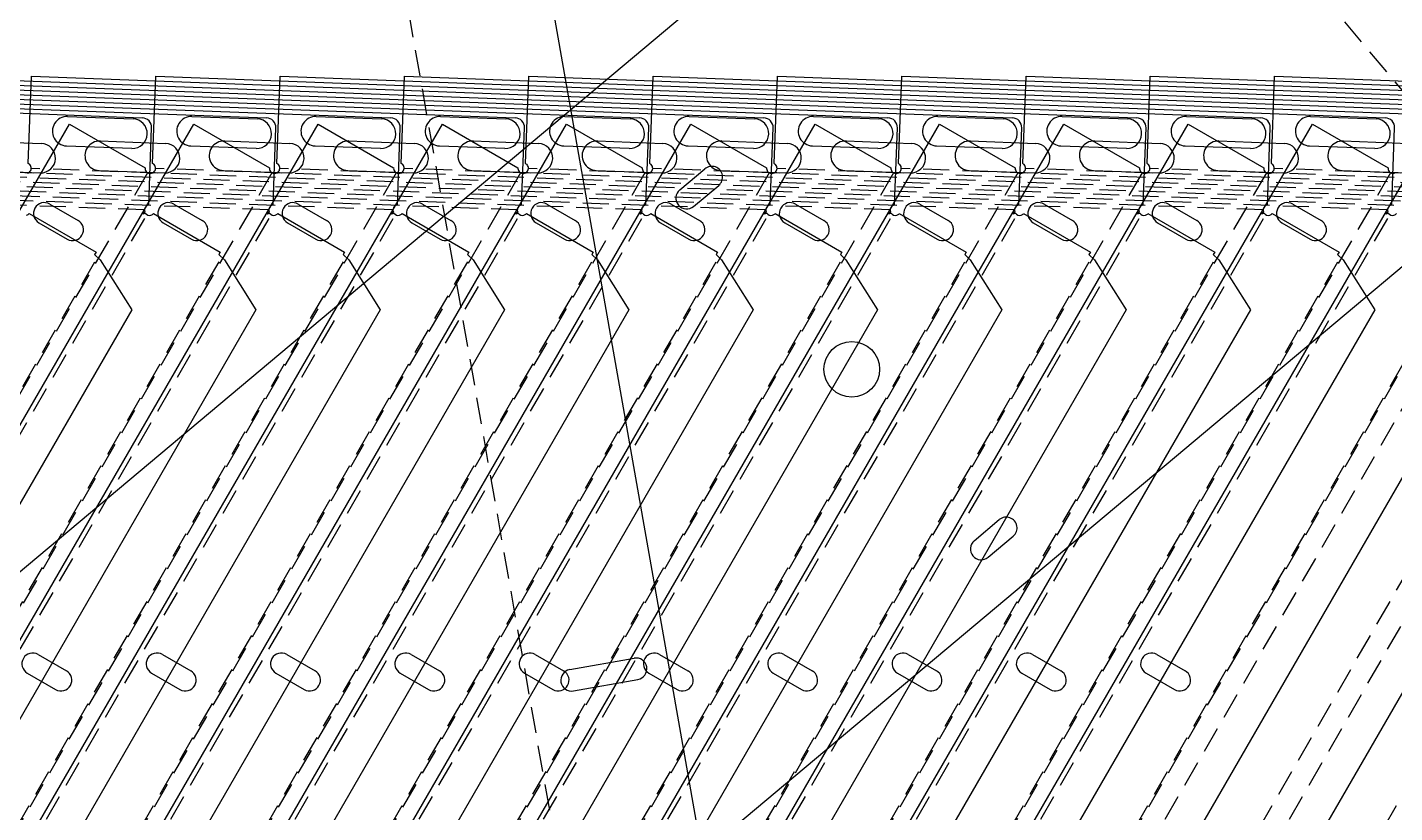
# Model space of a CAD drawing. Extents: x 5 to 1801, y 5 to 2754.
# Drawn here: x 971.7 to 1389.5, y 725.3 to 965.4 of the extents above; entities that cross this region are included whole.
import ezdxf

# ---------------------------------------------------------------- set-up
doc = ezdxf.new("R2010")
doc.units = 0
doc.linetypes.add('DASHED', pattern=[12, 8, -4])
for name, color, linetype in [('SMARTNEST_SHEET_10_BEND', 3, 'DASHED'), ('SMARTNEST_SHEET_10_GEOMETRY', 7, 'CONTINUOUS'), ('SMARTNEST_SHEET_11_BEND', 3, 'DASHED'), ('SMARTNEST_SHEET_11_GEOMETRY', 7, 'CONTINUOUS'), ('SMARTNEST_SHEET_12_BEND', 3, 'DASHED'), ('SMARTNEST_SHEET_12_GEOMETRY', 7, 'CONTINUOUS'), ('SMARTNEST_SHEET_13_BEND', 3, 'DASHED'), ('SMARTNEST_SHEET_13_GEOMETRY', 7, 'CONTINUOUS'), ('SMARTNEST_SHEET_14_BEND', 3, 'DASHED'), ('SMARTNEST_SHEET_14_GEOMETRY', 7, 'CONTINUOUS'), ('SMARTNEST_SHEET_15_BEND', 3, 'DASHED'), ('SMARTNEST_SHEET_15_GEOMETRY', 7, 'CONTINUOUS'), ('SMARTNEST_SHEET_16_BEND', 3, 'DASHED'), ('SMARTNEST_SHEET_16_GEOMETRY', 7, 'CONTINUOUS'), ('SMARTNEST_SHEET_17_BEND', 3, 'DASHED'), ('SMARTNEST_SHEET_17_GEOMETRY', 7, 'CONTINUOUS'), ('SMARTNEST_SHEET_18_BEND', 3, 'DASHED'), ('SMARTNEST_SHEET_18_GEOMETRY', 7, 'CONTINUOUS'), ('SMARTNEST_SHEET_19_BEND', 3, 'DASHED'), ('SMARTNEST_SHEET_19_GEOMETRY', 7, 'CONTINUOUS'), ('SMARTNEST_SHEET_1_BEND', 3, 'DASHED'), ('SMARTNEST_SHEET_1_GEOMETRY', 7, 'CONTINUOUS'), ('SMARTNEST_SHEET_20_BEND', 3, 'DASHED'), ('SMARTNEST_SHEET_20_GEOMETRY', 7, 'CONTINUOUS'), ('SMARTNEST_SHEET_21_BEND', 3, 'DASHED'), ('SMARTNEST_SHEET_21_GEOMETRY', 7, 'CONTINUOUS'), ('SMARTNEST_SHEET_22_BEND', 3, 'DASHED'), ('SMARTNEST_SHEET_22_GEOMETRY', 7, 'CONTINUOUS'), ('SMARTNEST_SHEET_23_BEND', 3, 'DASHED'), ('SMARTNEST_SHEET_23_GEOMETRY', 7, 'CONTINUOUS'), ('SMARTNEST_SHEET_24_BEND', 3, 'DASHED'), ('SMARTNEST_SHEET_24_GEOMETRY', 7, 'CONTINUOUS'), ('SMARTNEST_SHEET_25_BEND', 3, 'DASHED'), ('SMARTNEST_SHEET_25_GEOMETRY', 7, 'CONTINUOUS'), ('SMARTNEST_SHEET_26_BEND', 3, 'DASHED'), ('SMARTNEST_SHEET_26_GEOMETRY', 7, 'CONTINUOUS'), ('SMARTNEST_SHEET_27_BEND', 3, 'DASHED'), ('SMARTNEST_SHEET_27_GEOMETRY', 7, 'CONTINUOUS'), ('SMARTNEST_SHEET_28_BEND', 3, 'DASHED'), ('SMARTNEST_SHEET_28_GEOMETRY', 7, 'CONTINUOUS'), ('SMARTNEST_SHEET_29_BEND', 3, 'DASHED'), ('SMARTNEST_SHEET_29_GEOMETRY', 7, 'CONTINUOUS'), ('SMARTNEST_SHEET_2_BEND', 3, 'DASHED'), ('SMARTNEST_SHEET_2_GEOMETRY', 7, 'CONTINUOUS'), ('SMARTNEST_SHEET_30_BEND', 3, 'DASHED'), ('SMARTNEST_SHEET_30_GEOMETRY', 7, 'CONTINUOUS'), ('SMARTNEST_SHEET_3_BEND', 3, 'DASHED'), ('SMARTNEST_SHEET_3_GEOMETRY', 7, 'CONTINUOUS'), ('SMARTNEST_SHEET_4_BEND', 3, 'DASHED'), ('SMARTNEST_SHEET_4_GEOMETRY', 7, 'CONTINUOUS'), ('SMARTNEST_SHEET_5_BEND', 3, 'DASHED'), ('SMARTNEST_SHEET_5_GEOMETRY', 7, 'CONTINUOUS'), ('SMARTNEST_SHEET_6_BEND', 3, 'DASHED'), ('SMARTNEST_SHEET_6_GEOMETRY', 7, 'CONTINUOUS'), ('SMARTNEST_SHEET_7_BEND', 3, 'DASHED'), ('SMARTNEST_SHEET_7_GEOMETRY', 7, 'CONTINUOUS'), ('SMARTNEST_SHEET_8_BEND', 3, 'DASHED'), ('SMARTNEST_SHEET_8_GEOMETRY', 7, 'CONTINUOUS'), ('SMARTNEST_SHEET_9_BEND', 3, 'DASHED'), ('SMARTNEST_SHEET_9_GEOMETRY', 7, 'CONTINUOUS')]:
    doc.layers.add(name, color=color, linetype=linetype)

msp = doc.modelspace()

# ---------------------------------------------------------------- linework, layer by layer
at = {"layer": 'SMARTNEST_SHEET_10_BEND', "color": 7, "linetype": 'DASHED'}
msp.add_line((1258.41, 5.16), (996.2, 1492.22), dxfattribs=at)
at = {"layer": 'SMARTNEST_SHEET_10_GEOMETRY', "color": 7, "linetype": 'CONTINUOUS'}
for p, q in [((1040.77, 1489.92), (1299.51, 22.56)), ((1137.42, 769.05), (1157.12, 772.53)), ((1138.57, 762.55), (1158.26, 766.03))]:
    msp.add_line(p, q, dxfattribs=at)
for centre, start, end in [((1137.99, 765.8), 100, 280), ((1157.69, 769.28), 280, 100)]:
    msp.add_arc(centre, 3.3, start, end, dxfattribs=at)
at = {"layer": 'SMARTNEST_SHEET_11_BEND', "color": 7, "linetype": 'DASHED'}
msp.add_line((1258.41, 5.16), (996.2, 1492.22), dxfattribs=at)
at = {"layer": 'SMARTNEST_SHEET_11_GEOMETRY', "color": 7, "linetype": 'CONTINUOUS'}
for p, q in [((1040.77, 1489.92), (1299.51, 22.56)), ((1137.42, 769.05), (1157.12, 772.53)), ((1138.57, 762.55), (1158.26, 766.03))]:
    msp.add_line(p, q, dxfattribs=at)
for centre, start, end in [((1137.99, 765.8), 100, 280), ((1157.69, 769.28), 280, 100)]:
    msp.add_arc(centre, 3.3, start, end, dxfattribs=at)
at = {"layer": 'SMARTNEST_SHEET_12_BEND', "color": 7, "linetype": 'DASHED'}
msp.add_line((1258.41, 5.16), (996.2, 1492.22), dxfattribs=at)
at = {"layer": 'SMARTNEST_SHEET_12_GEOMETRY', "color": 7, "linetype": 'CONTINUOUS'}
for p, q in [((1040.77, 1489.92), (1299.51, 22.56)), ((1137.42, 769.05), (1157.12, 772.53)), ((1138.57, 762.55), (1158.26, 766.03))]:
    msp.add_line(p, q, dxfattribs=at)
for centre, start, end in [((1137.99, 765.8), 100, 280), ((1157.69, 769.28), 280, 100)]:
    msp.add_arc(centre, 3.3, start, end, dxfattribs=at)
at = {"layer": 'SMARTNEST_SHEET_13_BEND', "color": 7, "linetype": 'DASHED'}
msp.add_line((1258.41, 5.16), (996.2, 1492.22), dxfattribs=at)
at = {"layer": 'SMARTNEST_SHEET_13_GEOMETRY', "color": 7, "linetype": 'CONTINUOUS'}
for p, q in [((1040.77, 1489.92), (1299.51, 22.56)), ((1137.42, 769.05), (1157.12, 772.53)), ((1138.57, 762.55), (1158.26, 766.03))]:
    msp.add_line(p, q, dxfattribs=at)
for centre, start, end in [((1137.99, 765.8), 100, 280), ((1157.69, 769.28), 280, 100)]:
    msp.add_arc(centre, 3.3, start, end, dxfattribs=at)
at = {"layer": 'SMARTNEST_SHEET_14_BEND', "color": 7, "linetype": 'DASHED'}
msp.add_line((1258.41, 5.16), (996.2, 1492.22), dxfattribs=at)
at = {"layer": 'SMARTNEST_SHEET_14_GEOMETRY', "color": 7, "linetype": 'CONTINUOUS'}
for p, q in [((1040.77, 1489.92), (1299.51, 22.56)), ((1137.42, 769.05), (1157.12, 772.53)), ((1138.57, 762.55), (1158.26, 766.03))]:
    msp.add_line(p, q, dxfattribs=at)
for centre, start, end in [((1137.99, 765.8), 100, 280), ((1157.69, 769.28), 280, 100)]:
    msp.add_arc(centre, 3.3, start, end, dxfattribs=at)
at = {"layer": 'SMARTNEST_SHEET_15_BEND', "color": 7, "linetype": 'DASHED'}
msp.add_line((1258.41, 5.16), (996.2, 1492.22), dxfattribs=at)
at = {"layer": 'SMARTNEST_SHEET_15_GEOMETRY', "color": 7, "linetype": 'CONTINUOUS'}
for p, q in [((1040.77, 1489.92), (1299.51, 22.56)), ((1137.42, 769.05), (1157.12, 772.53)), ((1138.57, 762.55), (1158.26, 766.03))]:
    msp.add_line(p, q, dxfattribs=at)
for centre, start, end in [((1137.99, 765.8), 100, 280), ((1157.69, 769.28), 280, 100)]:
    msp.add_arc(centre, 3.3, start, end, dxfattribs=at)
at = {"layer": 'SMARTNEST_SHEET_16_BEND', "color": 7, "linetype": 'DASHED'}
msp.add_line((1258.41, 5.16), (996.2, 1492.22), dxfattribs=at)
at = {"layer": 'SMARTNEST_SHEET_16_GEOMETRY', "color": 7, "linetype": 'CONTINUOUS'}
for p, q in [((1040.77, 1489.92), (1299.51, 22.56)), ((1137.42, 769.05), (1157.12, 772.53)), ((1138.57, 762.55), (1158.26, 766.03))]:
    msp.add_line(p, q, dxfattribs=at)
for centre, start, end in [((1137.99, 765.8), 100, 280), ((1157.69, 769.28), 280, 100)]:
    msp.add_arc(centre, 3.3, start, end, dxfattribs=at)
at = {"layer": 'SMARTNEST_SHEET_17_BEND', "color": 7, "linetype": 'DASHED'}
msp.add_line((1258.41, 5.16), (996.2, 1492.22), dxfattribs=at)
at = {"layer": 'SMARTNEST_SHEET_17_GEOMETRY', "color": 7, "linetype": 'CONTINUOUS'}
for p, q in [((1040.77, 1489.92), (1299.51, 22.56)), ((1137.42, 769.05), (1157.12, 772.53)), ((1138.57, 762.55), (1158.26, 766.03))]:
    msp.add_line(p, q, dxfattribs=at)
for centre, start, end in [((1137.99, 765.8), 100, 280), ((1157.69, 769.28), 280, 100)]:
    msp.add_arc(centre, 3.3, start, end, dxfattribs=at)
at = {"layer": 'SMARTNEST_SHEET_18_BEND', "color": 7, "linetype": 'DASHED'}
msp.add_line((1258.41, 5.16), (996.2, 1492.22), dxfattribs=at)
at = {"layer": 'SMARTNEST_SHEET_18_GEOMETRY', "color": 7, "linetype": 'CONTINUOUS'}
for p, q in [((1040.77, 1489.92), (1299.51, 22.56)), ((1137.42, 769.05), (1157.12, 772.53)), ((1138.57, 762.55), (1158.26, 766.03))]:
    msp.add_line(p, q, dxfattribs=at)
for centre, start, end in [((1137.99, 765.8), 100, 280), ((1157.69, 769.28), 280, 100)]:
    msp.add_arc(centre, 3.3, start, end, dxfattribs=at)
at = {"layer": 'SMARTNEST_SHEET_19_BEND', "color": 7, "linetype": 'DASHED'}
msp.add_line((1258.41, 5.16), (996.2, 1492.22), dxfattribs=at)
at = {"layer": 'SMARTNEST_SHEET_19_GEOMETRY', "color": 7, "linetype": 'CONTINUOUS'}
for p, q in [((1040.77, 1489.92), (1299.51, 22.56)), ((1137.42, 769.05), (1157.12, 772.53)), ((1138.57, 762.55), (1158.26, 766.03))]:
    msp.add_line(p, q, dxfattribs=at)
for centre, start, end in [((1137.99, 765.8), 100, 280), ((1157.69, 769.28), 280, 100)]:
    msp.add_arc(centre, 3.3, start, end, dxfattribs=at)
at = {"layer": 'SMARTNEST_SHEET_1_BEND', "color": 7, "linetype": 'DASHED'}
for p, q in [((1258.41, 5.16), (996.2, 1492.22)), ((1008.45, 920.96), (523.77, 81.46)), ((1046.44, 920.96), (561.75, 81.46)), ((1084.42, 920.96), (599.73, 81.46)), ((1122.4, 920.96), (637.71, 81.46)), ((1007.45, 909.58), (669.02, 922.28)), ((1160.38, 920.96), (675.7, 81.46)), ((1045.43, 909.58), (707, 922.28)), ((1198.36, 920.96), (713.68, 81.46)), ((1083.41, 909.58), (744.98, 922.28)), ((1236.34, 920.96), (751.66, 81.46)), ((1121.39, 909.58), (782.96, 922.28)), ((1274.33, 920.96), (789.64, 81.46)), ((1159.37, 909.58), (820.94, 922.28)), ((1312.31, 920.96), (827.62, 81.46)), ((1197.35, 909.58), (858.92, 922.28)), ((1350.29, 920.96), (865.61, 81.46)), ((1235.34, 909.58), (896.91, 922.28)), ((1388.27, 920.96), (903.59, 81.46)), ((1273.32, 909.58), (934.89, 922.28)), ((1426.25, 920.96), (941.57, 81.46)), ((1311.3, 909.58), (972.87, 922.28)), ((1349.28, 909.58), (1010.85, 922.28)), ((1387.26, 909.58), (1048.83, 922.28)), ((1425.25, 909.58), (1086.82, 922.28)), ((1463.23, 909.58), (1124.8, 922.28)), ((1501.21, 909.58), (1162.78, 922.28)), ((1539.19, 909.58), (1200.76, 922.28)), ((1577.17, 909.58), (1238.74, 922.28)), ((1615.15, 909.58), (1276.72, 922.28)), ((1653.14, 909.58), (1314.71, 922.28)), ((1691.12, 909.58), (1352.69, 922.28)), ((523.56, 68.63), (1008.25, 908.13)), ((561.54, 68.63), (1046.23, 908.13)), ((599.52, 68.63), (1084.21, 908.13)), ((637.51, 68.63), (1122.19, 908.13)), ((675.49, 68.63), (1160.17, 908.13)), ((713.47, 68.63), (1198.15, 908.13)), ((751.45, 68.63), (1236.14, 908.13)), ((789.43, 68.63), (1274.12, 908.13)), ((827.42, 68.63), (1312.1, 908.13)), ((865.4, 68.63), (1350.08, 908.13)), ((903.38, 68.63), (1388.06, 908.13)), ((941.36, 68.63), (1426.05, 908.13)), ((979.34, 68.63), (1464.03, 908.13)), ((508.3, 55.44), (993.09, 895.12)), ((546.28, 55.44), (1031.07, 895.12)), ((584.26, 55.44), (1069.05, 895.12)), ((622.24, 55.44), (1107.03, 895.12)), ((660.22, 55.44), (1145.01, 895.12)), ((698.21, 55.44), (1183, 895.12)), ((736.19, 55.44), (1220.98, 895.12)), ((774.17, 55.44), (1258.96, 895.12)), ((812.15, 55.44), (1296.94, 895.12)), ((850.13, 55.44), (1334.92, 895.12)), ((888.11, 55.44), (1372.9, 895.12)), ((926.1, 55.44), (1410.89, 895.12)), ((964.08, 55.44), (1448.87, 895.12)), ((1002.06, 55.44), (1486.85, 895.12))]:
    msp.add_line(p, q, dxfattribs=at)
at = {"layer": 'SMARTNEST_SHEET_1_GEOMETRY', "color": 7, "linetype": 'CONTINUOUS'}
for p, q in [((1040.77, 1489.92), (1299.51, 22.56)), ((669.14, 950.43), (1006.78, 937.76)), ((707.12, 950.43), (1044.76, 937.76)), ((745.1, 950.43), (1082.74, 937.76)), ((783.08, 950.43), (1120.73, 937.76)), ((821.06, 950.43), (1158.71, 937.76)), ((859.05, 950.43), (1196.69, 937.76)), ((897.03, 950.43), (1234.67, 937.76)), ((935.01, 950.43), (1272.65, 937.76)), ((971.99, 923.77), (972.99, 950.43)), ((972.99, 950.43), (1310.64, 937.76)), ((1009.97, 923.77), (1010.97, 950.43)), ((1010.97, 950.43), (1348.62, 937.76)), ((1047.95, 923.77), (1048.96, 950.43)), ((1048.96, 950.43), (1386.6, 937.76)), ((1085.94, 923.77), (1086.94, 950.43)), ((1086.94, 950.43), (1424.58, 937.76)), ((1123.92, 923.77), (1124.92, 950.43)), ((1124.92, 950.43), (1462.56, 937.76)), ((1161.9, 923.77), (1162.9, 950.43)), ((1162.9, 950.43), (1500.54, 937.76)), ((1199.88, 923.77), (1200.88, 950.43)), ((1200.88, 950.43), (1538.53, 937.76)), ((1237.86, 923.77), (1238.86, 950.43)), ((1238.86, 950.43), (1576.51, 937.76)), ((1275.85, 923.77), (1276.85, 950.43)), ((1276.85, 950.43), (1614.49, 937.76)), ((1313.83, 923.77), (1314.83, 950.43)), ((1314.83, 950.43), (1652.47, 937.76)), ((1351.81, 923.77), (1352.81, 950.43)), ((1352.81, 950.43), (1690.45, 937.76)), ((984, 938.16), (1003.99, 937.41)), ((1021.99, 938.16), (1041.97, 937.41)), ((1059.97, 938.16), (1079.95, 937.41)), ((1097.95, 938.16), (1117.94, 937.41)), ((1135.93, 938.16), (1155.92, 937.41)), ((1173.91, 938.16), (1193.9, 937.41)), ((1211.9, 938.16), (1231.88, 937.41)), ((1249.88, 938.16), (1269.86, 937.41)), ((1287.86, 938.16), (1307.84, 937.41)), ((1325.84, 938.16), (1345.83, 937.41)), ((1363.82, 938.16), (1383.81, 937.41)), ((498.76, 94.42), (984.55, 935.83)), ((536.75, 94.42), (1022.54, 935.83)), ((574.73, 94.42), (1060.52, 935.83)), ((612.71, 94.42), (1098.5, 935.83)), ((650.69, 94.42), (1136.48, 935.83)), ((688.67, 94.42), (1174.46, 935.83)), ((726.65, 94.42), (1212.45, 935.83)), ((764.64, 94.42), (1250.43, 935.83)), ((802.62, 94.42), (1288.41, 935.83)), ((840.6, 94.42), (1326.39, 935.83)), ((878.58, 94.42), (1364.37, 935.83)), ((916.56, 94.42), (1402.35, 935.83)), ((984.55, 935.83), (1007.66, 922.49)), ((1008.78, 911.1), (1009.67, 934.65)), ((1022.54, 935.83), (1045.64, 922.49)), ((1046.76, 911.1), (1047.65, 934.65)), ((1060.52, 935.83), (1083.62, 922.49)), ((1084.75, 911.1), (1085.63, 934.65)), ((1098.5, 935.83), (1121.61, 922.49)), ((1122.73, 911.1), (1123.61, 934.65)), ((1136.48, 935.83), (1159.59, 922.49)), ((1160.71, 911.1), (1161.59, 934.65)), ((1174.46, 935.83), (1197.57, 922.49)), ((1198.69, 911.1), (1199.58, 934.65)), ((1212.45, 935.83), (1235.55, 922.49)), ((1236.67, 911.1), (1237.56, 934.65)), ((1250.43, 935.83), (1273.53, 922.49)), ((1274.65, 911.1), (1275.54, 934.65)), ((1288.41, 935.83), (1311.52, 922.49)), ((1312.64, 911.1), (1313.52, 934.65)), ((1326.39, 935.83), (1349.5, 922.49)), ((1350.62, 911.1), (1351.5, 934.65)), ((1364.37, 935.83), (1387.48, 922.49)), ((1388.6, 911.1), (1389.48, 934.65)), ((955.97, 930.66), (975.96, 929.91)), ((983.67, 929.17), (1003.65, 928.42)), ((993.95, 930.66), (1013.94, 929.91)), ((1021.65, 929.17), (1041.63, 928.42)), ((1031.94, 930.66), (1051.92, 929.91)), ((1059.63, 929.17), (1079.62, 928.42)), ((1069.92, 930.66), (1089.9, 929.91)), ((1097.61, 929.17), (1117.6, 928.42)), ((1107.9, 930.66), (1127.89, 929.91)), ((1135.59, 929.17), (1155.58, 928.42)), ((1145.88, 930.66), (1165.87, 929.91)), ((1173.58, 929.17), (1193.56, 928.42)), ((1183.86, 930.66), (1203.85, 929.91)), ((1211.56, 929.17), (1231.54, 928.42)), ((1221.85, 930.66), (1241.83, 929.91)), ((1249.54, 929.17), (1269.53, 928.42)), ((1259.83, 930.66), (1279.81, 929.91)), ((1287.52, 929.17), (1307.51, 928.42)), ((1297.81, 930.66), (1317.8, 929.91)), ((1325.5, 929.17), (1345.49, 928.42)), ((1335.79, 930.66), (1355.78, 929.91)), ((1363.49, 929.17), (1383.47, 928.42)), ((1373.77, 930.66), (1393.76, 929.91)), ((955.64, 921.66), (975.62, 920.91)), ((993.62, 921.66), (1013.6, 920.91)), ((1031.6, 921.66), (1051.58, 920.91)), ((1069.58, 921.66), (1089.57, 920.91)), ((1107.56, 921.66), (1127.55, 920.91)), ((1145.54, 921.66), (1165.53, 920.91)), ((1183.53, 921.66), (1203.51, 920.91)), ((1221.51, 921.66), (1241.49, 920.91)), ((1259.49, 921.66), (1279.48, 920.91)), ((1297.47, 921.66), (1317.46, 920.91)), ((1335.45, 921.66), (1355.44, 920.91)), ((1373.44, 921.66), (1393.42, 920.91)), ((978.52, 911.38), (987.18, 906.38)), ((1016.5, 911.38), (1025.16, 906.38)), ((1054.48, 911.38), (1063.14, 906.38)), ((1092.46, 911.38), (1101.12, 906.38)), ((1130.44, 911.38), (1139.1, 906.38)), ((1168.43, 911.38), (1177.09, 906.38)), ((1206.41, 911.38), (1215.07, 906.38)), ((1244.39, 911.38), (1253.05, 906.38)), ((1282.37, 911.38), (1291.03, 906.38)), ((1320.35, 911.38), (1329.01, 906.38)), ((1358.33, 911.38), (1366.99, 906.38)), ((972.26, 908.45), (992.67, 896.67)), ((1007.57, 908.89), (1007.05, 908.46)), ((1007.08, 908.39), (1007.73, 908.61)), ((1010.24, 908.45), (1030.65, 896.67)), ((1045.56, 908.89), (1045.03, 908.46)), ((1045.07, 908.39), (1045.71, 908.61)), ((1048.22, 908.45), (1068.63, 896.67)), ((1083.54, 908.89), (1083.01, 908.46)), ((1083.05, 908.39), (1083.69, 908.61)), ((1086.2, 908.45), (1106.62, 896.67)), ((1121.52, 908.89), (1120.99, 908.46)), ((1121.03, 908.39), (1121.67, 908.61)), ((1124.19, 908.45), (1144.6, 896.67)), ((1159.5, 908.89), (1158.98, 908.46)), ((1159.01, 908.39), (1159.66, 908.61)), ((1162.17, 908.45), (1182.58, 896.67)), ((1197.48, 908.89), (1196.96, 908.46)), ((1196.99, 908.39), (1197.64, 908.61)), ((1200.15, 908.45), (1220.56, 896.67)), ((1235.47, 908.89), (1234.94, 908.46)), ((1234.97, 908.39), (1235.62, 908.61)), ((1238.13, 908.45), (1258.54, 896.67)), ((1273.45, 908.89), (1272.92, 908.46)), ((1272.96, 908.39), (1273.6, 908.61)), ((1276.11, 908.45), (1296.52, 896.67)), ((1311.43, 908.89), (1310.9, 908.46)), ((1310.94, 908.39), (1311.58, 908.61)), ((1314.1, 908.45), (1334.51, 896.67)), ((1349.41, 908.89), (1348.89, 908.46)), ((1348.92, 908.39), (1349.57, 908.61)), ((1352.08, 908.45), (1372.49, 896.67)), ((1387.39, 908.89), (1386.87, 908.46)), ((1386.9, 908.39), (1387.55, 908.61)), ((975.22, 905.66), (983.88, 900.66)), ((1013.2, 905.66), (1021.86, 900.66)), ((1051.18, 905.66), (1059.84, 900.66)), ((1089.16, 905.66), (1097.82, 900.66)), ((1127.14, 905.66), (1135.8, 900.66)), ((1165.13, 905.66), (1173.79, 900.66)), ((1203.11, 905.66), (1211.77, 900.66)), ((1241.09, 905.66), (1249.75, 900.66)), ((1279.07, 905.66), (1287.73, 900.66)), ((1317.05, 905.66), (1325.71, 900.66)), ((1355.03, 905.66), (1363.69, 900.66)), ((992.67, 896.67), (992.23, 895.92)), ((992.23, 895.92), (993.94, 894.32)), ((993.94, 894.32), (1003.57, 879)), ((1030.65, 896.67), (1030.22, 895.92)), ((1030.22, 895.92), (1031.92, 894.32)), ((1031.92, 894.32), (1041.55, 879)), ((1068.63, 896.67), (1068.2, 895.92)), ((1068.2, 895.92), (1069.9, 894.32)), ((1069.9, 894.32), (1079.53, 879)), ((1106.62, 896.67), (1106.18, 895.92)), ((1106.18, 895.92), (1107.88, 894.32)), ((1107.88, 894.32), (1117.51, 879)), ((1144.6, 896.67), (1144.16, 895.92)), ((1144.16, 895.92), (1145.86, 894.32)), ((1145.86, 894.32), (1155.49, 879)), ((1182.58, 896.67), (1182.14, 895.92)), ((1182.14, 895.92), (1183.85, 894.32)), ((1183.85, 894.32), (1193.48, 879)), ((1220.56, 896.67), (1220.13, 895.92)), ((1220.13, 895.92), (1221.83, 894.32)), ((1221.83, 894.32), (1231.46, 879)), ((1258.54, 896.67), (1258.11, 895.92)), ((1258.11, 895.92), (1259.81, 894.32)), ((1259.81, 894.32), (1269.44, 879)), ((1296.52, 896.67), (1296.09, 895.92)), ((1296.09, 895.92), (1297.79, 894.32)), ((1297.79, 894.32), (1307.42, 879)), ((1334.51, 896.67), (1334.07, 895.92)), ((1334.07, 895.92), (1335.77, 894.32)), ((1335.77, 894.32), (1345.4, 879)), ((1372.49, 896.67), (1372.05, 895.92)), ((1372.05, 895.92), (1373.76, 894.32)), ((1373.76, 894.32), (1383.39, 879)), ((1003.57, 879), (537.83, 72.32)), ((1041.55, 879), (575.81, 72.32)), ((1079.53, 879), (613.79, 72.32)), ((1117.51, 879), (651.77, 72.32)), ((1155.49, 879), (689.75, 72.32)), ((1193.48, 879), (727.74, 72.32)), ((1231.46, 879), (765.72, 72.32)), ((1269.44, 879), (803.7, 72.32)), ((1307.42, 879), (841.68, 72.32)), ((1345.4, 879), (879.66, 72.32)), ((1383.39, 879), (917.65, 72.32)), ((1421.37, 879), (955.63, 72.32)), ((1459.35, 879), (993.61, 72.32)), ((974.98, 773.68), (983.64, 768.68)), ((1012.96, 773.68), (1021.62, 768.68)), ((1050.94, 773.68), (1059.6, 768.68)), ((1088.93, 773.68), (1097.59, 768.68)), ((1126.91, 773.68), (1135.57, 768.68)), ((1164.89, 773.68), (1173.55, 768.68)), ((1202.87, 773.68), (1211.53, 768.68)), ((1240.85, 773.68), (1249.51, 768.68)), ((1278.83, 773.68), (1287.49, 768.68)), ((1316.82, 773.68), (1325.48, 768.68)), ((1137.42, 769.05), (1157.12, 772.53)), ((971.68, 767.96), (980.34, 762.96)), ((1009.66, 767.96), (1018.32, 762.96)), ((1047.64, 767.96), (1056.3, 762.96)), ((1085.63, 767.96), (1094.29, 762.96)), ((1123.61, 767.96), (1132.27, 762.96)), ((1138.57, 762.55), (1158.26, 766.03)), ((1161.59, 767.96), (1170.25, 762.96)), ((1199.57, 767.96), (1208.23, 762.96)), ((1237.55, 767.96), (1246.21, 762.96)), ((1275.53, 767.96), (1284.19, 762.96)), ((1313.52, 767.96), (1322.18, 762.96))]:
    msp.add_line(p, q, dxfattribs=at)
for points in [[(972.36, 921.17), (972.57, 921.41), (972.73, 921.68), (972.83, 921.97), (972.87, 922.28), (972.85, 922.6), (972.78, 922.9), (972.64, 923.18), (972.44, 923.43)], [(1010.34, 921.17), (1010.55, 921.41), (1010.71, 921.68), (1010.81, 921.97), (1010.85, 922.28), (1010.83, 922.6), (1010.76, 922.9), (1010.62, 923.18), (1010.42, 923.43)], [(1048.32, 921.17), (1048.54, 921.41), (1048.69, 921.68), (1048.79, 921.97), (1048.83, 922.28), (1048.82, 922.6), (1048.74, 922.9), (1048.6, 923.18), (1048.4, 923.43)], [(1086.3, 921.17), (1086.52, 921.41), (1086.68, 921.68), (1086.77, 921.97), (1086.82, 922.28), (1086.8, 922.6), (1086.72, 922.9), (1086.58, 923.18), (1086.39, 923.43)], [(1124.28, 921.17), (1124.5, 921.41), (1124.66, 921.68), (1124.76, 921.97), (1124.8, 922.28), (1124.78, 922.6), (1124.7, 922.9), (1124.57, 923.18), (1124.37, 923.43)], [(1162.26, 921.17), (1162.48, 921.41), (1162.64, 921.68), (1162.74, 921.97), (1162.78, 922.28), (1162.76, 922.6), (1162.68, 922.9), (1162.55, 923.18), (1162.35, 923.43)], [(1200.25, 921.17), (1200.46, 921.41), (1200.62, 921.68), (1200.72, 921.97), (1200.76, 922.28), (1200.74, 922.6), (1200.67, 922.9), (1200.53, 923.18), (1200.33, 923.43)], [(1238.23, 921.17), (1238.45, 921.41), (1238.6, 921.68), (1238.7, 921.97), (1238.74, 922.28), (1238.73, 922.6), (1238.65, 922.9), (1238.51, 923.18), (1238.31, 923.43)], [(1276.21, 921.17), (1276.43, 921.41), (1276.58, 921.68), (1276.68, 921.97), (1276.72, 922.28), (1276.71, 922.6), (1276.63, 922.9), (1276.49, 923.18), (1276.29, 923.43)], [(1314.19, 921.17), (1314.41, 921.41), (1314.57, 921.68), (1314.67, 921.97), (1314.71, 922.28), (1314.69, 922.6), (1314.61, 922.9), (1314.47, 923.18), (1314.28, 923.43)], [(1352.17, 921.17), (1352.39, 921.41), (1352.55, 921.68), (1352.65, 921.97), (1352.69, 922.28), (1352.67, 922.6), (1352.59, 922.9), (1352.46, 923.18), (1352.26, 923.43)], [(1007.71, 921.93), (1007.82, 921.63), (1007.98, 921.36), (1008.19, 921.14), (1008.45, 920.96), (1008.74, 920.82), (1009.04, 920.75), (1009.35, 920.74), (1009.67, 920.8)], [(1045.69, 921.93), (1045.8, 921.63), (1045.97, 921.36), (1046.18, 921.14), (1046.44, 920.96), (1046.72, 920.82), (1047.02, 920.75), (1047.34, 920.74), (1047.66, 920.8)], [(1083.67, 921.93), (1083.79, 921.63), (1083.95, 921.36), (1084.16, 921.14), (1084.42, 920.96), (1084.71, 920.82), (1085.01, 920.75), (1085.32, 920.74), (1085.64, 920.8)], [(1121.65, 921.93), (1121.77, 921.63), (1121.93, 921.36), (1122.14, 921.14), (1122.4, 920.96), (1122.69, 920.82), (1122.99, 920.75), (1123.3, 920.74), (1123.62, 920.8)], [(1159.63, 921.93), (1159.75, 921.63), (1159.91, 921.36), (1160.12, 921.14), (1160.38, 920.96), (1160.67, 920.82), (1160.97, 920.75), (1161.28, 920.74), (1161.6, 920.8)], [(1197.62, 921.93), (1197.73, 921.63), (1197.89, 921.36), (1198.1, 921.14), (1198.36, 920.96), (1198.65, 920.82), (1198.95, 920.75), (1199.26, 920.74), (1199.58, 920.8)], [(1235.6, 921.93), (1235.71, 921.63), (1235.87, 921.36), (1236.08, 921.14), (1236.34, 920.96), (1236.63, 920.82), (1236.93, 920.75), (1237.24, 920.74), (1237.56, 920.8)], [(1273.58, 921.93), (1273.69, 921.63), (1273.86, 921.36), (1274.07, 921.14), (1274.33, 920.96), (1274.62, 920.82), (1274.92, 920.75), (1275.23, 920.74), (1275.55, 920.8)], [(1311.56, 921.93), (1311.68, 921.63), (1311.84, 921.36), (1312.05, 921.14), (1312.31, 920.96), (1312.6, 920.82), (1312.9, 920.75), (1313.21, 920.74), (1313.53, 920.8)], [(1349.54, 921.93), (1349.66, 921.63), (1349.82, 921.36), (1350.03, 921.14), (1350.29, 920.96), (1350.58, 920.82), (1350.88, 920.75), (1351.19, 920.74), (1351.51, 920.8)], [(1387.52, 921.93), (1387.64, 921.63), (1387.8, 921.36), (1388.01, 921.14), (1388.27, 920.96), (1388.56, 920.82), (1388.86, 920.75), (1389.17, 920.74), (1389.49, 920.8)], [(1007.96, 910.69), (1007.65, 910.3), (1007.48, 909.85), (1007.45, 909.37), (1007.57, 908.89)], [(1007.73, 908.61), (1008.08, 908.25), (1008.5, 908.02), (1008.97, 907.92), (1009.47, 907.97)], [(1045.94, 910.69), (1045.64, 910.3), (1045.46, 909.85), (1045.44, 909.37), (1045.56, 908.89)], [(1045.71, 908.61), (1046.06, 908.25), (1046.48, 908.02), (1046.95, 907.92), (1047.45, 907.97)], [(1083.93, 910.69), (1083.62, 910.3), (1083.45, 909.85), (1083.42, 909.37), (1083.54, 908.89)], [(1083.69, 908.61), (1084.04, 908.25), (1084.46, 908.02), (1084.93, 907.92), (1085.43, 907.97)], [(1121.91, 910.69), (1121.6, 910.3), (1121.43, 909.85), (1121.4, 909.37), (1121.52, 908.89)], [(1121.67, 908.61), (1122.02, 908.25), (1122.44, 908.02), (1122.91, 907.92), (1123.41, 907.97)], [(1159.89, 910.69), (1159.58, 910.3), (1159.41, 909.85), (1159.38, 909.37), (1159.5, 908.89)], [(1159.66, 908.61), (1160, 908.25), (1160.42, 908.02), (1160.89, 907.92), (1161.39, 907.97)], [(1197.87, 910.69), (1197.56, 910.3), (1197.39, 909.85), (1197.36, 909.37), (1197.48, 908.89)], [(1197.64, 908.61), (1197.99, 908.25), (1198.41, 908.02), (1198.88, 907.92), (1199.37, 907.97)], [(1235.85, 910.69), (1235.54, 910.3), (1235.37, 909.85), (1235.34, 909.37), (1235.47, 908.89)], [(1235.62, 908.61), (1235.97, 908.25), (1236.39, 908.02), (1236.86, 907.92), (1237.36, 907.97)], [(1273.83, 910.69), (1273.53, 910.3), (1273.35, 909.85), (1273.33, 909.37), (1273.45, 908.89)], [(1273.6, 908.61), (1273.95, 908.25), (1274.37, 908.02), (1274.84, 907.92), (1275.34, 907.97)], [(1311.82, 910.69), (1311.51, 910.3), (1311.34, 909.85), (1311.31, 909.37), (1311.43, 908.89)], [(1311.58, 908.61), (1311.93, 908.25), (1312.35, 908.02), (1312.82, 907.92), (1313.32, 907.97)], [(1349.8, 910.69), (1349.49, 910.3), (1349.32, 909.85), (1349.29, 909.37), (1349.41, 908.89)], [(1349.57, 908.61), (1349.91, 908.25), (1350.33, 908.02), (1350.8, 907.92), (1351.3, 907.97)], [(1387.78, 910.69), (1387.47, 910.3), (1387.3, 909.85), (1387.27, 909.37), (1387.39, 908.89)], [(1387.55, 908.61), (1387.89, 908.25), (1388.31, 908.02), (1388.79, 907.92), (1389.28, 907.97)]]:
    msp.add_lwpolyline(points, dxfattribs=at)
for centre, radius, start, end in [((983.84, 933.66), 4.5, 87.85, 267.85), ((1003.82, 932.91), 4.5, 267.85, 87.85), ((1006.67, 934.76), 3, 357.85, 87.85), ((1021.82, 933.66), 4.5, 87.85, 267.85), ((1041.8, 932.91), 4.5, 267.85, 87.85), ((1044.65, 934.76), 3, 357.85, 87.85), ((1059.8, 933.66), 4.5, 87.85, 267.85), ((1079.79, 932.91), 4.5, 267.85, 87.85), ((1082.63, 934.76), 3, 357.85, 87.85), ((1097.78, 933.66), 4.5, 87.85, 267.85), ((1117.77, 932.91), 4.5, 267.85, 87.85), ((1120.61, 934.76), 3, 357.85, 87.85), ((1135.76, 933.66), 4.5, 87.85, 267.85), ((1155.75, 932.91), 4.5, 267.85, 87.85), ((1158.6, 934.76), 3, 357.85, 87.85), ((1173.74, 933.66), 4.5, 87.85, 267.85), ((1193.73, 932.91), 4.5, 267.85, 87.85), ((1196.58, 934.76), 3, 357.85, 87.85), ((1211.73, 933.66), 4.5, 87.85, 267.85), ((1231.71, 932.91), 4.5, 267.85, 87.85), ((1234.56, 934.76), 3, 357.85, 87.85), ((1249.71, 933.66), 4.5, 87.85, 267.85), ((1269.69, 932.91), 4.5, 267.85, 87.85), ((1272.54, 934.76), 3, 357.85, 87.85), ((1287.69, 933.66), 4.5, 87.85, 267.85), ((1307.68, 932.91), 4.5, 267.85, 87.85), ((1310.52, 934.76), 3, 357.85, 87.85), ((1325.67, 933.66), 4.5, 87.85, 267.85), ((1345.66, 932.91), 4.5, 267.85, 87.85), ((1348.5, 934.76), 3, 357.85, 87.85), ((1363.65, 933.66), 4.5, 87.85, 267.85), ((1383.64, 932.91), 4.5, 267.85, 87.85), ((1386.49, 934.76), 3, 357.85, 87.85), ((975.79, 925.41), 4.5, 267.85, 87.85), ((993.79, 926.16), 4.5, 87.85, 267.85), ((1013.77, 925.41), 4.5, 267.85, 87.85), ((1031.77, 926.16), 4.5, 87.85, 267.85), ((1051.75, 925.41), 4.5, 267.85, 87.85), ((1069.75, 926.16), 4.5, 87.85, 267.85), ((1089.74, 925.41), 4.5, 267.85, 87.85), ((1107.73, 926.16), 4.5, 87.85, 267.85), ((1127.72, 925.41), 4.5, 267.85, 87.85), ((1145.71, 926.16), 4.5, 87.85, 267.85), ((1165.7, 925.41), 4.5, 267.85, 87.85), ((1183.69, 926.16), 4.5, 87.85, 267.85), ((1203.68, 925.41), 4.5, 267.85, 87.85), ((1221.68, 926.16), 4.5, 87.85, 267.85), ((1241.66, 925.41), 4.5, 267.85, 87.85), ((1259.66, 926.16), 4.5, 87.85, 267.85), ((1279.64, 925.41), 4.5, 267.85, 87.85), ((1297.64, 926.16), 4.5, 87.85, 267.85), ((1317.63, 925.41), 4.5, 267.85, 87.85), ((1335.62, 926.16), 4.5, 87.85, 267.85), ((1355.61, 925.41), 4.5, 267.85, 87.85), ((1373.6, 926.16), 4.5, 87.85, 267.85), ((971.27, 922.34), 1.6, 43.0689, 63.2698), ((1009.25, 922.34), 1.6, 43.0689, 63.2698), ((1047.24, 922.34), 1.6, 43.0689, 63.2698), ((1085.22, 922.34), 1.6, 43.0689, 63.2698), ((1123.2, 922.34), 1.6, 43.0689, 63.2698), ((1161.18, 922.34), 1.6, 43.0689, 63.2698), ((1199.16, 922.34), 1.6, 43.0689, 63.2698), ((1237.14, 922.34), 1.6, 43.0689, 63.2698), ((1275.13, 922.34), 1.6, 43.0689, 63.2698), ((1313.11, 922.34), 1.6, 43.0689, 63.2698), ((1351.09, 922.34), 1.6, 43.0689, 63.2698), ((971.27, 922.34), 1.6, 285.2189, 312.6311), ((1009.25, 922.34), 1.6, 174.5802, 194.7811), ((1009.25, 922.34), 1.6, 285.2189, 312.6311), ((1047.24, 922.34), 1.6, 174.5802, 194.7811), ((1047.24, 922.34), 1.6, 285.2189, 312.6311), ((1085.22, 922.34), 1.6, 174.5802, 194.7811), ((1085.22, 922.34), 1.6, 285.2189, 312.6311), ((1123.2, 922.34), 1.6, 174.5802, 194.7811), ((1123.2, 922.34), 1.6, 285.2189, 312.6311), ((1161.18, 922.34), 1.6, 174.5802, 194.7811), ((1161.18, 922.34), 1.6, 285.2189, 312.6311), ((1199.16, 922.34), 1.6, 174.5802, 194.7811), ((1199.16, 922.34), 1.6, 285.2189, 312.6311), ((1237.14, 922.34), 1.6, 174.5802, 194.7811), ((1237.14, 922.34), 1.6, 285.2189, 312.6311), ((1275.13, 922.34), 1.6, 174.5802, 194.7811), ((1275.13, 922.34), 1.6, 285.2189, 312.6311), ((1313.11, 922.34), 1.6, 174.5802, 194.7811), ((1313.11, 922.34), 1.6, 285.2189, 312.6311), ((1351.09, 922.34), 1.6, 174.5802, 194.7811), ((1351.09, 922.34), 1.6, 285.2189, 312.6311), ((1389.07, 922.34), 1.6, 174.5802, 194.7811), ((976.87, 908.52), 3.3, 60, 240), ((1009.05, 909.52), 1.6, 99.4608, 132.6311), ((1014.85, 908.52), 3.3, 60, 240), ((1047.03, 909.52), 1.6, 99.4608, 132.6311), ((1052.83, 908.52), 3.3, 60, 240), ((1085.01, 909.52), 1.6, 99.4608, 132.6311), ((1090.81, 908.52), 3.3, 60, 240), ((1122.99, 909.52), 1.6, 99.4608, 132.6311), ((1128.79, 908.52), 3.3, 60, 240), ((1160.97, 909.52), 1.6, 99.4608, 132.6311), ((1166.78, 908.52), 3.3, 60, 240), ((1198.95, 909.52), 1.6, 99.4608, 132.6311), ((1204.76, 908.52), 3.3, 60, 240), ((1236.94, 909.52), 1.6, 99.4608, 132.6311), ((1242.74, 908.52), 3.3, 60, 240), ((1274.92, 909.52), 1.6, 99.4608, 132.6311), ((1280.72, 908.52), 3.3, 60, 240), ((1312.9, 909.52), 1.6, 99.4608, 132.6311), ((1318.7, 908.52), 3.3, 60, 240), ((1350.88, 909.52), 1.6, 99.4608, 132.6311), ((1356.68, 908.52), 3.3, 60, 240), ((1388.86, 909.52), 1.6, 99.4608, 132.6311), ((971.06, 909.52), 1.6, 285.2189, 318.3892), ((1007.07, 908.42), 0.0365, 118.925, 298.925), ((1009.05, 909.52), 1.6, 285.2189, 318.3892), ((1045.05, 908.42), 0.0365, 118.925, 298.925), ((1047.03, 909.52), 1.6, 285.2189, 318.3892), ((1083.03, 908.42), 0.0365, 118.925, 298.925), ((1085.01, 909.52), 1.6, 285.2189, 318.3892), ((1121.01, 908.42), 0.0365, 118.925, 298.925), ((1122.99, 909.52), 1.6, 285.2189, 318.3892), ((1158.99, 908.42), 0.0365, 118.925, 298.925), ((1160.97, 909.52), 1.6, 285.2189, 318.3892), ((1196.98, 908.42), 0.0365, 118.925, 298.925), ((1198.95, 909.52), 1.6, 285.2189, 318.3892), ((1234.96, 908.42), 0.0365, 118.925, 298.925), ((1236.94, 909.52), 1.6, 285.2189, 318.3892), ((1272.94, 908.42), 0.0365, 118.925, 298.925), ((1274.92, 909.52), 1.6, 285.2189, 318.3892), ((1310.92, 908.42), 0.0365, 118.925, 298.925), ((1312.9, 909.52), 1.6, 285.2189, 318.3892), ((1348.9, 908.42), 0.0365, 118.925, 298.925), ((1350.88, 909.52), 1.6, 285.2189, 318.3892), ((1386.88, 908.42), 0.0365, 118.925, 298.925), ((1388.86, 909.52), 1.6, 285.2189, 318.3892), ((985.53, 903.52), 3.3, 240, 60), ((1023.51, 903.52), 3.3, 240, 60), ((1061.49, 903.52), 3.3, 240, 60), ((1099.47, 903.52), 3.3, 240, 60), ((1137.45, 903.52), 3.3, 240, 60), ((1175.44, 903.52), 3.3, 240, 60), ((1213.42, 903.52), 3.3, 240, 60), ((1251.4, 903.52), 3.3, 240, 60), ((1289.38, 903.52), 3.3, 240, 60), ((1327.36, 903.52), 3.3, 240, 60), ((1365.34, 903.52), 3.3, 240, 60), ((973.33, 770.82), 3.3, 60, 240), ((1011.31, 770.82), 3.3, 60, 240), ((1049.29, 770.82), 3.3, 60, 240), ((1087.28, 770.82), 3.3, 60, 240), ((1125.26, 770.82), 3.3, 60, 240), ((1163.24, 770.82), 3.3, 60, 240), ((1201.22, 770.82), 3.3, 60, 240), ((1239.2, 770.82), 3.3, 60, 240), ((1277.18, 770.82), 3.3, 60, 240), ((1315.17, 770.82), 3.3, 60, 240), ((1137.99, 765.8), 3.3, 100, 280), ((1157.69, 769.28), 3.3, 280, 100), ((981.99, 765.82), 3.3, 240, 60), ((1019.97, 765.82), 3.3, 240, 60), ((1057.95, 765.82), 3.3, 240, 60), ((1095.94, 765.82), 3.3, 240, 60), ((1133.92, 765.82), 3.3, 240, 60), ((1171.9, 765.82), 3.3, 240, 60), ((1209.88, 765.82), 3.3, 240, 60), ((1247.86, 765.82), 3.3, 240, 60), ((1285.84, 765.82), 3.3, 240, 60), ((1323.83, 765.82), 3.3, 240, 60)]:
    msp.add_arc(centre, radius, start, end, dxfattribs=at)
at = {"layer": 'SMARTNEST_SHEET_20_BEND', "color": 7, "linetype": 'DASHED'}
msp.add_line((1258.41, 5.16), (996.2, 1492.22), dxfattribs=at)
at = {"layer": 'SMARTNEST_SHEET_20_GEOMETRY', "color": 7, "linetype": 'CONTINUOUS'}
for p, q in [((1040.77, 1489.92), (1299.51, 22.56)), ((1137.42, 769.05), (1157.12, 772.53)), ((1138.57, 762.55), (1158.26, 766.03))]:
    msp.add_line(p, q, dxfattribs=at)
for centre, start, end in [((1137.99, 765.8), 100, 280), ((1157.69, 769.28), 280, 100)]:
    msp.add_arc(centre, 3.3, start, end, dxfattribs=at)
at = {"layer": 'SMARTNEST_SHEET_21_BEND', "color": 7, "linetype": 'DASHED'}
msp.add_line((1258.41, 5.16), (996.2, 1492.22), dxfattribs=at)
at = {"layer": 'SMARTNEST_SHEET_21_GEOMETRY', "color": 7, "linetype": 'CONTINUOUS'}
for p, q in [((1040.77, 1489.92), (1299.51, 22.56)), ((1137.42, 769.05), (1157.12, 772.53)), ((1138.57, 762.55), (1158.26, 766.03))]:
    msp.add_line(p, q, dxfattribs=at)
for centre, start, end in [((1137.99, 765.8), 100, 280), ((1157.69, 769.28), 280, 100)]:
    msp.add_arc(centre, 3.3, start, end, dxfattribs=at)
at = {"layer": 'SMARTNEST_SHEET_22_BEND', "color": 7, "linetype": 'DASHED'}
msp.add_line((1258.41, 5.16), (996.2, 1492.22), dxfattribs=at)
at = {"layer": 'SMARTNEST_SHEET_22_GEOMETRY', "color": 7, "linetype": 'CONTINUOUS'}
for p, q in [((1040.77, 1489.92), (1299.51, 22.56)), ((1137.42, 769.05), (1157.12, 772.53)), ((1138.57, 762.55), (1158.26, 766.03))]:
    msp.add_line(p, q, dxfattribs=at)
for centre, start, end in [((1137.99, 765.8), 100, 280), ((1157.69, 769.28), 280, 100)]:
    msp.add_arc(centre, 3.3, start, end, dxfattribs=at)
at = {"layer": 'SMARTNEST_SHEET_23_BEND', "color": 7, "linetype": 'DASHED'}
msp.add_line((1258.41, 5.16), (996.2, 1492.22), dxfattribs=at)
at = {"layer": 'SMARTNEST_SHEET_23_GEOMETRY', "color": 7, "linetype": 'CONTINUOUS'}
for p, q in [((1040.77, 1489.92), (1299.51, 22.56)), ((1137.42, 769.05), (1157.12, 772.53)), ((1138.57, 762.55), (1158.26, 766.03))]:
    msp.add_line(p, q, dxfattribs=at)
for centre, start, end in [((1137.99, 765.8), 100, 280), ((1157.69, 769.28), 280, 100)]:
    msp.add_arc(centre, 3.3, start, end, dxfattribs=at)
at = {"layer": 'SMARTNEST_SHEET_24_BEND', "color": 7, "linetype": 'DASHED'}
msp.add_line((1258.41, 5.16), (996.2, 1492.22), dxfattribs=at)
at = {"layer": 'SMARTNEST_SHEET_24_GEOMETRY', "color": 7, "linetype": 'CONTINUOUS'}
for p, q in [((1040.77, 1489.92), (1299.51, 22.56)), ((1137.42, 769.05), (1157.12, 772.53)), ((1138.57, 762.55), (1158.26, 766.03))]:
    msp.add_line(p, q, dxfattribs=at)
for centre, start, end in [((1137.99, 765.8), 100, 280), ((1157.69, 769.28), 280, 100)]:
    msp.add_arc(centre, 3.3, start, end, dxfattribs=at)
at = {"layer": 'SMARTNEST_SHEET_25_BEND', "color": 7, "linetype": 'DASHED'}
msp.add_line((1258.41, 5.16), (996.2, 1492.22), dxfattribs=at)
at = {"layer": 'SMARTNEST_SHEET_25_GEOMETRY', "color": 7, "linetype": 'CONTINUOUS'}
for p, q in [((1040.77, 1489.92), (1299.51, 22.56)), ((1137.42, 769.05), (1157.12, 772.53)), ((1138.57, 762.55), (1158.26, 766.03))]:
    msp.add_line(p, q, dxfattribs=at)
for centre, start, end in [((1137.99, 765.8), 100, 280), ((1157.69, 769.28), 280, 100)]:
    msp.add_arc(centre, 3.3, start, end, dxfattribs=at)
at = {"layer": 'SMARTNEST_SHEET_26_BEND', "color": 7, "linetype": 'DASHED'}
msp.add_line((1417.95, 915.03), (1289.39, 1068.24), dxfattribs=at)
at = {"layer": 'SMARTNEST_SHEET_26_GEOMETRY', "color": 7, "linetype": 'CONTINUOUS'}
for p, q in [((1288.47, 1066.68), (216.01, 166.78)), ((1171.04, 915.71), (1178.7, 922.13)), ((1175.29, 910.65), (1182.95, 917.08)), ((344.56, 13.57), (1417.03, 913.48)), ((1261.03, 808.46), (1268.69, 814.89)), ((1265.28, 803.4), (1272.94, 809.83))]:
    msp.add_line(p, q, dxfattribs=at)
msp.add_circle((1223.6, 860.85), 8.5, dxfattribs=at)
for centre, start, end in [((1180.82, 919.61), 310, 130), ((1173.16, 913.18), 130, 310), ((1270.81, 812.36), 310, 130), ((1263.15, 805.93), 130, 310)]:
    msp.add_arc(centre, 3.3, start, end, dxfattribs=at)
at = {"layer": 'SMARTNEST_SHEET_27_BEND', "color": 7, "linetype": 'DASHED'}
msp.add_line((1417.95, 915.03), (1289.39, 1068.24), dxfattribs=at)
at = {"layer": 'SMARTNEST_SHEET_27_GEOMETRY', "color": 7, "linetype": 'CONTINUOUS'}
for p, q in [((1288.47, 1066.68), (216.01, 166.78)), ((1171.04, 915.71), (1178.7, 922.13)), ((1175.29, 910.65), (1182.95, 917.08)), ((344.56, 13.57), (1417.03, 913.48)), ((1261.03, 808.46), (1268.69, 814.89)), ((1265.28, 803.4), (1272.94, 809.83))]:
    msp.add_line(p, q, dxfattribs=at)
msp.add_circle((1223.6, 860.85), 8.5, dxfattribs=at)
for centre, start, end in [((1180.82, 919.61), 310, 130), ((1173.16, 913.18), 130, 310), ((1270.81, 812.36), 310, 130), ((1263.15, 805.93), 130, 310)]:
    msp.add_arc(centre, 3.3, start, end, dxfattribs=at)
at = {"layer": 'SMARTNEST_SHEET_28_BEND', "color": 7, "linetype": 'DASHED'}
msp.add_line((1417.95, 915.03), (1289.39, 1068.24), dxfattribs=at)
at = {"layer": 'SMARTNEST_SHEET_28_GEOMETRY', "color": 7, "linetype": 'CONTINUOUS'}
for p, q in [((1288.47, 1066.68), (216.01, 166.78)), ((1171.04, 915.71), (1178.7, 922.13)), ((1175.29, 910.65), (1182.95, 917.08)), ((344.56, 13.57), (1417.03, 913.48)), ((1261.03, 808.46), (1268.69, 814.89)), ((1265.28, 803.4), (1272.94, 809.83))]:
    msp.add_line(p, q, dxfattribs=at)
msp.add_circle((1223.6, 860.85), 8.5, dxfattribs=at)
for centre, start, end in [((1180.82, 919.61), 310, 130), ((1173.16, 913.18), 130, 310), ((1270.81, 812.36), 310, 130), ((1263.15, 805.93), 130, 310)]:
    msp.add_arc(centre, 3.3, start, end, dxfattribs=at)
at = {"layer": 'SMARTNEST_SHEET_29_BEND', "color": 7, "linetype": 'DASHED'}
msp.add_line((1417.95, 915.03), (1289.39, 1068.24), dxfattribs=at)
at = {"layer": 'SMARTNEST_SHEET_29_GEOMETRY', "color": 7, "linetype": 'CONTINUOUS'}
for p, q in [((1288.47, 1066.68), (216.01, 166.78)), ((1171.04, 915.71), (1178.7, 922.13)), ((1175.29, 910.65), (1182.95, 917.08)), ((344.56, 13.57), (1417.03, 913.48)), ((1261.03, 808.46), (1268.69, 814.89)), ((1265.28, 803.4), (1272.94, 809.83))]:
    msp.add_line(p, q, dxfattribs=at)
msp.add_circle((1223.6, 860.85), 8.5, dxfattribs=at)
for centre, start, end in [((1180.82, 919.61), 310, 130), ((1173.16, 913.18), 130, 310), ((1270.81, 812.36), 310, 130), ((1263.15, 805.93), 130, 310)]:
    msp.add_arc(centre, 3.3, start, end, dxfattribs=at)
at = {"layer": 'SMARTNEST_SHEET_2_BEND', "color": 7, "linetype": 'DASHED'}
msp.add_line((1258.41, 5.16), (996.2, 1492.22), dxfattribs=at)
at = {"layer": 'SMARTNEST_SHEET_2_GEOMETRY', "color": 7, "linetype": 'CONTINUOUS'}
for p, q in [((1040.77, 1489.92), (1299.51, 22.56)), ((1137.42, 769.05), (1157.12, 772.53)), ((1138.57, 762.55), (1158.26, 766.03))]:
    msp.add_line(p, q, dxfattribs=at)
for centre, start, end in [((1137.99, 765.8), 100, 280), ((1157.69, 769.28), 280, 100)]:
    msp.add_arc(centre, 3.3, start, end, dxfattribs=at)
at = {"layer": 'SMARTNEST_SHEET_30_BEND', "color": 7, "linetype": 'DASHED'}
msp.add_line((1417.95, 915.03), (1289.39, 1068.24), dxfattribs=at)
at = {"layer": 'SMARTNEST_SHEET_30_GEOMETRY', "color": 7, "linetype": 'CONTINUOUS'}
for p, q in [((1288.47, 1066.68), (216.01, 166.78)), ((1171.04, 915.71), (1178.7, 922.13)), ((1175.29, 910.65), (1182.95, 917.08)), ((344.56, 13.57), (1417.03, 913.48)), ((1261.03, 808.46), (1268.69, 814.89)), ((1265.28, 803.4), (1272.94, 809.83))]:
    msp.add_line(p, q, dxfattribs=at)
msp.add_circle((1223.6, 860.85), 8.5, dxfattribs=at)
for centre, start, end in [((1180.82, 919.61), 310, 130), ((1173.16, 913.18), 130, 310), ((1270.81, 812.36), 310, 130), ((1263.15, 805.93), 130, 310)]:
    msp.add_arc(centre, 3.3, start, end, dxfattribs=at)
at = {"layer": 'SMARTNEST_SHEET_3_BEND', "color": 7, "linetype": 'DASHED'}
msp.add_line((1258.41, 5.16), (996.2, 1492.22), dxfattribs=at)
at = {"layer": 'SMARTNEST_SHEET_3_GEOMETRY', "color": 7, "linetype": 'CONTINUOUS'}
for p, q in [((1040.77, 1489.92), (1299.51, 22.56)), ((1137.42, 769.05), (1157.12, 772.53)), ((1138.57, 762.55), (1158.26, 766.03))]:
    msp.add_line(p, q, dxfattribs=at)
for centre, start, end in [((1137.99, 765.8), 100, 280), ((1157.69, 769.28), 280, 100)]:
    msp.add_arc(centre, 3.3, start, end, dxfattribs=at)
at = {"layer": 'SMARTNEST_SHEET_4_BEND', "color": 7, "linetype": 'DASHED'}
msp.add_line((1258.41, 5.16), (996.2, 1492.22), dxfattribs=at)
at = {"layer": 'SMARTNEST_SHEET_4_GEOMETRY', "color": 7, "linetype": 'CONTINUOUS'}
for p, q in [((1040.77, 1489.92), (1299.51, 22.56)), ((1137.42, 769.05), (1157.12, 772.53)), ((1138.57, 762.55), (1158.26, 766.03))]:
    msp.add_line(p, q, dxfattribs=at)
for centre, start, end in [((1137.99, 765.8), 100, 280), ((1157.69, 769.28), 280, 100)]:
    msp.add_arc(centre, 3.3, start, end, dxfattribs=at)
at = {"layer": 'SMARTNEST_SHEET_5_BEND', "color": 7, "linetype": 'DASHED'}
msp.add_line((1258.41, 5.16), (996.2, 1492.22), dxfattribs=at)
at = {"layer": 'SMARTNEST_SHEET_5_GEOMETRY', "color": 7, "linetype": 'CONTINUOUS'}
for p, q in [((1040.77, 1489.92), (1299.51, 22.56)), ((1137.42, 769.05), (1157.12, 772.53)), ((1138.57, 762.55), (1158.26, 766.03))]:
    msp.add_line(p, q, dxfattribs=at)
for centre, start, end in [((1137.99, 765.8), 100, 280), ((1157.69, 769.28), 280, 100)]:
    msp.add_arc(centre, 3.3, start, end, dxfattribs=at)
at = {"layer": 'SMARTNEST_SHEET_6_BEND', "color": 7, "linetype": 'DASHED'}
msp.add_line((1258.41, 5.16), (996.2, 1492.22), dxfattribs=at)
at = {"layer": 'SMARTNEST_SHEET_6_GEOMETRY', "color": 7, "linetype": 'CONTINUOUS'}
for p, q in [((1040.77, 1489.92), (1299.51, 22.56)), ((1137.42, 769.05), (1157.12, 772.53)), ((1138.57, 762.55), (1158.26, 766.03))]:
    msp.add_line(p, q, dxfattribs=at)
for centre, start, end in [((1137.99, 765.8), 100, 280), ((1157.69, 769.28), 280, 100)]:
    msp.add_arc(centre, 3.3, start, end, dxfattribs=at)
at = {"layer": 'SMARTNEST_SHEET_7_BEND', "color": 7, "linetype": 'DASHED'}
msp.add_line((1258.41, 5.16), (996.2, 1492.22), dxfattribs=at)
at = {"layer": 'SMARTNEST_SHEET_7_GEOMETRY', "color": 7, "linetype": 'CONTINUOUS'}
for p, q in [((1040.77, 1489.92), (1299.51, 22.56)), ((1137.42, 769.05), (1157.12, 772.53)), ((1138.57, 762.55), (1158.26, 766.03))]:
    msp.add_line(p, q, dxfattribs=at)
for centre, start, end in [((1137.99, 765.8), 100, 280), ((1157.69, 769.28), 280, 100)]:
    msp.add_arc(centre, 3.3, start, end, dxfattribs=at)
at = {"layer": 'SMARTNEST_SHEET_8_BEND', "color": 7, "linetype": 'DASHED'}
msp.add_line((1258.41, 5.16), (996.2, 1492.22), dxfattribs=at)
at = {"layer": 'SMARTNEST_SHEET_8_GEOMETRY', "color": 7, "linetype": 'CONTINUOUS'}
for p, q in [((1040.77, 1489.92), (1299.51, 22.56)), ((1137.42, 769.05), (1157.12, 772.53)), ((1138.57, 762.55), (1158.26, 766.03))]:
    msp.add_line(p, q, dxfattribs=at)
for centre, start, end in [((1137.99, 765.8), 100, 280), ((1157.69, 769.28), 280, 100)]:
    msp.add_arc(centre, 3.3, start, end, dxfattribs=at)
at = {"layer": 'SMARTNEST_SHEET_9_BEND', "color": 7, "linetype": 'DASHED'}
msp.add_line((1258.41, 5.16), (996.2, 1492.22), dxfattribs=at)
at = {"layer": 'SMARTNEST_SHEET_9_GEOMETRY', "color": 7, "linetype": 'CONTINUOUS'}
for p, q in [((1040.77, 1489.92), (1299.51, 22.56)), ((1137.42, 769.05), (1157.12, 772.53)), ((1138.57, 762.55), (1158.26, 766.03))]:
    msp.add_line(p, q, dxfattribs=at)
for centre, start, end in [((1137.99, 765.8), 100, 280), ((1157.69, 769.28), 280, 100)]:
    msp.add_arc(centre, 3.3, start, end, dxfattribs=at)

doc.saveas('drawing.dxf')
